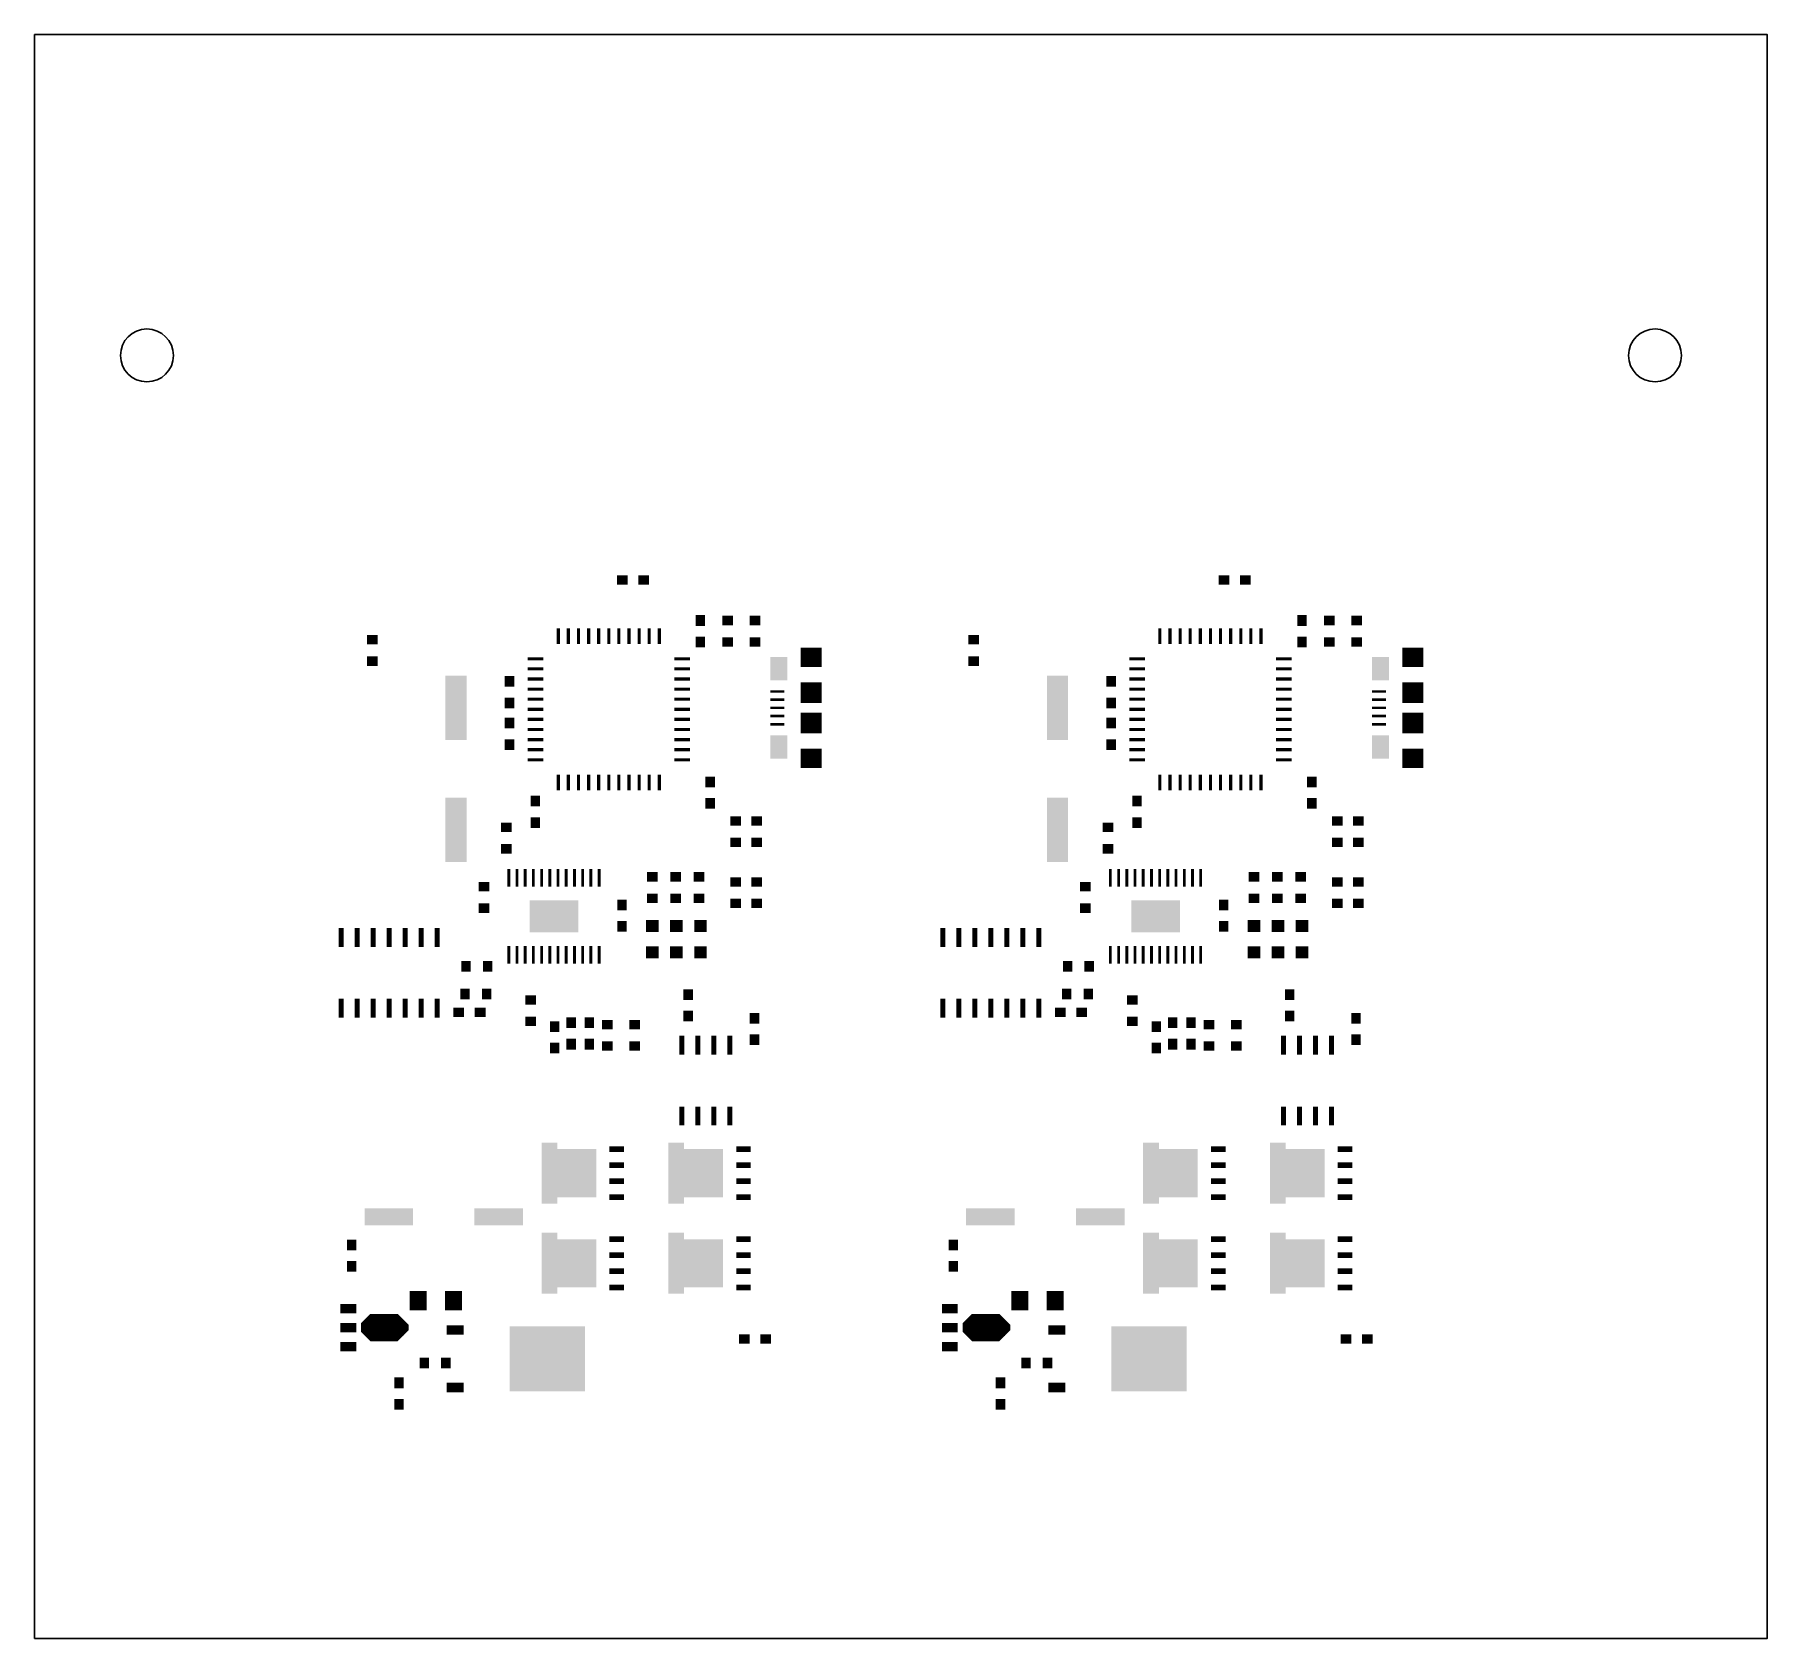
# Model space of a CAD drawing. Extents: x 3.94 to 9.34, y 0.31 to 5.31.
import ezdxf

# ---------------------------------------------------------------- set-up
doc = ezdxf.new("R2010")
doc.units = 0
doc.header["$MEASUREMENT"] = 0
doc.layers.get('0').update_dxf_attribs({"linetype": 'CONTINUOUS'})
doc.layers.add('31', color=251, linetype='CONTINUOUS')

# ---------------------------------------------------------------- blocks, each defined once
blk = doc.blocks.new('RECT')
blk.add_solid([(-0.5, -0.5), (0.5, -0.5), (-0.5, 0.5), (0.5, 0.5)])

msp = doc.modelspace()

# ---------------------------------------------------------------- linework, layer by layer
msp.add_lwpolyline([(3.9399, 0.3086), (9.3399, 0.3086), (9.3399, 5.3086), (3.9399, 5.3086)], close=True)
for centre in [(4.2899, 4.3086), (8.9899, 4.3086)]:
    msp.add_circle(centre, 0.0825)
at = {"layer": '31'}
for p, q in [((4.96, 1.2912), (4.986, 1.3172)), ((4.966, 1.2972), (4.966, 1.2582)), ((4.971, 1.3022), (4.971, 1.2532)), ((4.976, 1.3072), (4.976, 1.2482)), ((4.981, 1.3122), (4.981, 1.2432)), ((4.986, 1.3172), (5.072, 1.3172)), ((4.986, 1.3172), (4.986, 1.2382)), ((4.991, 1.3172), (4.991, 1.2372)), ((4.996, 1.3172), (4.996, 1.2372)), ((5.001, 1.3172), (5.001, 1.2372)), ((5.006, 1.3172), (5.006, 1.2372)), ((5.011, 1.3172), (5.011, 1.2372)), ((5.016, 1.3172), (5.016, 1.2372)), ((5.021, 1.3172), (5.021, 1.2372)), ((5.026, 1.3172), (5.026, 1.2372)), ((5.031, 1.3172), (5.031, 1.2372)), ((5.036, 1.3172), (5.036, 1.2372)), ((5.041, 1.3172), (5.041, 1.2372)), ((5.046, 1.3172), (5.046, 1.2372)), ((5.051, 1.3172), (5.051, 1.2372)), ((5.056, 1.3172), (5.056, 1.2372)), ((5.061, 1.3172), (5.061, 1.2372)), ((5.066, 1.3172), (5.066, 1.2372)), ((5.071, 1.3172), (5.071, 1.2372)), ((5.072, 1.3172), (5.103, 1.2862)), ((5.076, 1.3132), (5.076, 1.2422)), ((5.081, 1.3082), (5.081, 1.2472)), ((5.086, 1.3032), (5.086, 1.2522)), ((5.091, 1.2982), (5.091, 1.2572)), ((6.835, 1.2912), (6.861, 1.3172)), ((6.841, 1.2972), (6.841, 1.2582)), ((6.846, 1.3022), (6.846, 1.2532)), ((6.851, 1.3072), (6.851, 1.2482)), ((6.856, 1.3122), (6.856, 1.2432)), ((6.861, 1.3172), (6.947, 1.3172)), ((6.861, 1.3172), (6.861, 1.2382)), ((6.866, 1.3172), (6.866, 1.2372)), ((6.871, 1.3172), (6.871, 1.2372)), ((6.876, 1.3172), (6.876, 1.2372)), ((6.881, 1.3172), (6.881, 1.2372)), ((6.886, 1.3172), (6.886, 1.2372)), ((6.891, 1.3172), (6.891, 1.2372)), ((6.896, 1.3172), (6.896, 1.2372)), ((6.901, 1.3172), (6.901, 1.2372)), ((6.906, 1.3172), (6.906, 1.2372)), ((6.911, 1.3172), (6.911, 1.2372)), ((6.916, 1.3172), (6.916, 1.2372)), ((6.921, 1.3172), (6.921, 1.2372)), ((6.926, 1.3172), (6.926, 1.2372)), ((6.931, 1.3172), (6.931, 1.2372)), ((6.936, 1.3172), (6.936, 1.2372)), ((6.941, 1.3172), (6.941, 1.2372)), ((6.946, 1.3172), (6.946, 1.2372)), ((6.947, 1.3172), (6.978, 1.2862)), ((6.951, 1.3132), (6.951, 1.2422)), ((6.956, 1.3082), (6.956, 1.2472)), ((6.961, 1.3032), (6.961, 1.2522)), ((6.966, 1.2982), (6.966, 1.2572)), ((4.96, 1.2642), (4.96, 1.2912)), ((4.987, 1.2372), (4.96, 1.2642)), ((4.961, 1.2922), (4.961, 1.2632)), ((5.103, 1.2692), (5.071, 1.2372)), ((5.096, 1.2932), (5.096, 1.2622)), ((5.101, 1.2882), (5.101, 1.2672)), ((5.103, 1.2862), (5.103, 1.2692)), ((6.835, 1.2642), (6.835, 1.2912)), ((6.862, 1.2372), (6.835, 1.2642)), ((6.836, 1.2922), (6.836, 1.2632)), ((6.978, 1.2692), (6.946, 1.2372)), ((6.971, 1.2932), (6.971, 1.2622)), ((6.976, 1.2882), (6.976, 1.2672)), ((6.978, 1.2862), (6.978, 1.2692)), ((5.071, 1.2372), (4.987, 1.2372)), ((6.946, 1.2372), (6.862, 1.2372))]:
    msp.add_line(p, q, dxfattribs=at)

# ---------------------------------------------------------------- block references
for p, xscale, yscale in [((5.7715, 3.6086), 0.033307, 0.02937), ((5.8384, 3.6086), 0.033307, 0.02937), ((7.6465, 3.6086), 0.033307, 0.02937), ((7.7134, 3.6086), 0.033307, 0.02937), ((5.2845, 2.4036), 0.02937, 0.033307), ((5.3514, 2.4036), 0.02937, 0.033307), ((7.1595, 2.4036), 0.02937, 0.033307), ((7.2264, 2.4036), 0.02937, 0.033307), ((5.2615, 2.2606), 0.033307, 0.02937), ((5.3284, 2.2606), 0.033307, 0.02937), ((7.1365, 2.2606), 0.033307, 0.02937), ((7.2034, 2.2606), 0.033307, 0.02937), ((5.0437, 1.6226), 0.151417, 0.052992), ((5.3862, 1.6226), 0.151417, 0.052992), ((6.9187, 1.6226), 0.151417, 0.052992), ((7.2612, 1.6226), 0.151417, 0.052992), ((4.9175, 1.3363), 0.049055, 0.02937), ((5.1348, 1.3616), 0.052992, 0.060866), ((5.2451, 1.3616), 0.052992, 0.060866), ((6.7925, 1.3363), 0.049055, 0.02937), ((7.0098, 1.3616), 0.052992, 0.060866), ((7.1201, 1.3616), 0.052992, 0.060866), ((4.9175, 1.2772), 0.049055, 0.02937), ((6.1515, 1.2416), 0.033307, 0.02937), ((6.2184, 1.2416), 0.033307, 0.02937), ((6.7925, 1.2772), 0.049055, 0.02937), ((8.0265, 1.2416), 0.033307, 0.02937), ((8.0934, 1.2416), 0.033307, 0.02937), ((4.9175, 1.2182), 0.049055, 0.02937), ((6.7925, 1.2182), 0.049055, 0.02937), ((5.1546, 1.1673), 0.02937, 0.033307), ((5.2215, 1.1673), 0.02937, 0.033307), ((7.0296, 1.1673), 0.02937, 0.033307), ((7.0965, 1.1673), 0.02937, 0.033307)]:
    msp.add_blockref('RECT', p, dxfattribs=dict(at, xscale=xscale, yscale=yscale))
for p, xscale, yscale, rotation in [((5.5718, 3.4335), 0.049055, 0.009843000000000001, 270), ((5.6033, 3.4335), 0.049055, 0.009843000000000001, 270), ((5.6348, 3.4335), 0.049055, 0.009843000000000001, 270), ((5.6663, 3.4335), 0.049055, 0.009843000000000001, 270), ((5.6978, 3.4335), 0.049055, 0.009843000000000001, 270), ((5.7293, 3.4335), 0.049055, 0.009843000000000001, 270), ((5.7608, 3.4335), 0.049055, 0.009843000000000001, 270), ((5.7923, 3.4335), 0.049055, 0.009843000000000001, 270), ((5.8238, 3.4335), 0.049055, 0.009843000000000001, 270), ((5.8553, 3.4335), 0.049055, 0.009843000000000001, 270), ((5.8868, 3.4335), 0.049055, 0.009843000000000001, 270), ((6.0149, 3.4821), 0.033307, 0.02937, 90), ((6.0999, 3.4821), 0.02937, 0.033307, 90), ((6.1849, 3.4821), 0.02937, 0.033307, 90), ((7.4468, 3.4335), 0.049055, 0.009843000000000001, 270), ((7.4783, 3.4335), 0.049055, 0.009843000000000001, 270), ((7.5098, 3.4335), 0.049055, 0.009843000000000001, 270), ((7.5413, 3.4335), 0.049055, 0.009843000000000001, 270), ((7.5728, 3.4335), 0.049055, 0.009843000000000001, 270), ((7.6043, 3.4335), 0.049055, 0.009843000000000001, 270), ((7.6358, 3.4335), 0.049055, 0.009843000000000001, 270), ((7.6673, 3.4335), 0.049055, 0.009843000000000001, 270), ((7.6988, 3.4335), 0.049055, 0.009843000000000001, 270), ((7.7303, 3.4335), 0.049055, 0.009843000000000001, 270), ((7.7618, 3.4335), 0.049055, 0.009843000000000001, 270), ((7.8899, 3.4821), 0.033307, 0.02937, 90), ((7.9749, 3.4821), 0.02937, 0.033307, 90), ((8.0599, 3.4821), 0.02937, 0.033307, 90), ((4.9919, 3.4221), 0.02937, 0.033307, 90), ((6.0149, 3.4152), 0.033307, 0.02937, 90), ((6.0999, 3.4152), 0.02937, 0.033307, 90), ((6.1849, 3.4152), 0.02937, 0.033307, 90), ((6.8669, 3.4221), 0.02937, 0.033307, 90), ((7.8899, 3.4152), 0.033307, 0.02937, 90), ((7.9749, 3.4152), 0.02937, 0.033307, 90), ((8.0599, 3.4152), 0.02937, 0.033307, 90), ((4.9919, 3.3552), 0.02937, 0.033307, 90), ((5.501, 3.3627), 0.009843000000000001, 0.049055, 270), ((5.9577, 3.3627), 0.009843000000000001, 0.049055, 270), ((6.2595, 3.3317), 0.07267699999999999, 0.052992, 90), ((6.3599, 3.3671), 0.060866, 0.064803, 90), ((6.8669, 3.3552), 0.02937, 0.033307, 90), ((7.376, 3.3627), 0.009843000000000001, 0.049055, 270), ((7.8327, 3.3627), 0.009843000000000001, 0.049055, 270), ((8.1345, 3.3317), 0.07267699999999999, 0.052992, 90), ((8.2349, 3.3671), 0.060866, 0.064803, 90), ((5.2529, 3.2096), 0.2, 0.066, 270), ((5.4199, 3.2921), 0.033307, 0.02937, 270), ((5.501, 3.3312), 0.009843000000000001, 0.049055, 270), ((5.501, 3.2997), 0.009843000000000001, 0.049055, 270), ((5.9577, 3.3312), 0.009843000000000001, 0.049055, 270), ((5.9577, 3.2997), 0.009843000000000001, 0.049055, 270), ((7.1279, 3.2096), 0.2, 0.066, 270), ((7.2949, 3.2921), 0.033307, 0.02937, 270), ((7.376, 3.3312), 0.009843000000000001, 0.049055, 270), ((7.376, 3.2997), 0.009843000000000001, 0.049055, 270), ((7.8327, 3.3312), 0.009843000000000001, 0.049055, 270), ((7.8327, 3.2997), 0.009843000000000001, 0.049055, 270), ((5.4199, 3.2252), 0.033307, 0.02937, 270), ((5.501, 3.2682), 0.009843000000000001, 0.049055, 270), ((5.501, 3.2367), 0.009843000000000001, 0.049055, 270), ((5.9577, 3.2682), 0.009843000000000001, 0.049055, 270), ((5.9577, 3.2367), 0.009843000000000001, 0.049055, 270), ((6.2546, 3.2608), 0.007873999999999999, 0.04315, 90), ((6.3599, 3.2569), 0.064803, 0.064803, 90), ((7.2949, 3.2252), 0.033307, 0.02937, 270), ((7.376, 3.2682), 0.009843000000000001, 0.049055, 270), ((7.376, 3.2367), 0.009843000000000001, 0.049055, 270), ((7.8327, 3.2682), 0.009843000000000001, 0.049055, 270), ((7.8327, 3.2367), 0.009843000000000001, 0.049055, 270), ((8.1296, 3.2608), 0.007873999999999999, 0.04315, 90), ((8.2349, 3.2569), 0.064803, 0.064803, 90), ((5.501, 3.2052), 0.009843000000000001, 0.049055, 270), ((5.9577, 3.2052), 0.009843000000000001, 0.049055, 270), ((6.2546, 3.2352), 0.007873999999999999, 0.04315, 90), ((6.2546, 3.2096), 0.007873999999999999, 0.04315, 90), ((6.2546, 3.1841), 0.007873999999999999, 0.04315, 90), ((6.3599, 3.1624), 0.064803, 0.064803, 90), ((7.376, 3.2052), 0.009843000000000001, 0.049055, 270), ((7.8327, 3.2052), 0.009843000000000001, 0.049055, 270), ((8.1296, 3.2352), 0.007873999999999999, 0.04315, 90), ((8.1296, 3.2096), 0.007873999999999999, 0.04315, 90), ((8.1296, 3.1841), 0.007873999999999999, 0.04315, 90), ((8.2349, 3.1624), 0.064803, 0.064803, 90), ((5.4199, 3.1621), 0.033307, 0.02937, 90), ((5.501, 3.1737), 0.009843000000000001, 0.049055, 270), ((5.501, 3.1422), 0.009843000000000001, 0.049055, 270), ((5.9577, 3.1737), 0.009843000000000001, 0.049055, 270), ((5.9577, 3.1422), 0.009843000000000001, 0.049055, 270), ((6.2546, 3.1585), 0.007873999999999999, 0.04315, 90), ((7.2949, 3.1621), 0.033307, 0.02937, 90), ((7.376, 3.1737), 0.009843000000000001, 0.049055, 270), ((7.376, 3.1422), 0.009843000000000001, 0.049055, 270), ((7.8327, 3.1737), 0.009843000000000001, 0.049055, 270), ((7.8327, 3.1422), 0.009843000000000001, 0.049055, 270), ((8.1296, 3.1585), 0.007873999999999999, 0.04315, 90), ((5.4199, 3.0952), 0.033307, 0.02937, 90), ((5.501, 3.1107), 0.009843000000000001, 0.049055, 270), ((5.501, 3.0792), 0.009843000000000001, 0.049055, 270), ((5.9577, 3.1107), 0.009843000000000001, 0.049055, 270), ((5.9577, 3.0792), 0.009843000000000001, 0.049055, 270), ((6.2595, 3.0876), 0.07267699999999999, 0.052992, 90), ((6.3599, 3.0522), 0.060866, 0.064803, 90), ((7.2949, 3.0952), 0.033307, 0.02937, 90), ((7.376, 3.1107), 0.009843000000000001, 0.049055, 270), ((7.376, 3.0792), 0.009843000000000001, 0.049055, 270), ((7.8327, 3.1107), 0.009843000000000001, 0.049055, 270), ((7.8327, 3.0792), 0.009843000000000001, 0.049055, 270), ((8.1345, 3.0876), 0.07267699999999999, 0.052992, 90), ((8.2349, 3.0522), 0.060866, 0.064803, 90), ((5.501, 3.0477), 0.009843000000000001, 0.049055, 270), ((5.9577, 3.0477), 0.009843000000000001, 0.049055, 270), ((7.376, 3.0477), 0.009843000000000001, 0.049055, 270), ((7.8327, 3.0477), 0.009843000000000001, 0.049055, 270), ((5.5718, 2.9768), 0.049055, 0.009843000000000001, 270), ((5.6033, 2.9768), 0.049055, 0.009843000000000001, 270), ((5.6348, 2.9768), 0.049055, 0.009843000000000001, 270), ((5.6663, 2.9768), 0.049055, 0.009843000000000001, 270), ((5.6978, 2.9768), 0.049055, 0.009843000000000001, 270), ((5.7293, 2.9768), 0.049055, 0.009843000000000001, 270), ((5.7608, 2.9768), 0.049055, 0.009843000000000001, 270), ((5.7923, 2.9768), 0.049055, 0.009843000000000001, 270), ((5.8238, 2.9768), 0.049055, 0.009843000000000001, 270), ((5.8553, 2.9768), 0.049055, 0.009843000000000001, 270), ((5.8868, 2.9768), 0.049055, 0.009843000000000001, 270), ((6.0452, 2.979), 0.033307, 0.02937, 90), ((7.4468, 2.9768), 0.049055, 0.009843000000000001, 270), ((7.4783, 2.9768), 0.049055, 0.009843000000000001, 270), ((7.5098, 2.9768), 0.049055, 0.009843000000000001, 270), ((7.5413, 2.9768), 0.049055, 0.009843000000000001, 270), ((7.5728, 2.9768), 0.049055, 0.009843000000000001, 270), ((7.6043, 2.9768), 0.049055, 0.009843000000000001, 270), ((7.6358, 2.9768), 0.049055, 0.009843000000000001, 270), ((7.6673, 2.9768), 0.049055, 0.009843000000000001, 270), ((7.6988, 2.9768), 0.049055, 0.009843000000000001, 270), ((7.7303, 2.9768), 0.049055, 0.009843000000000001, 270), ((7.7618, 2.9768), 0.049055, 0.009843000000000001, 270), ((7.9202, 2.979), 0.033307, 0.02937, 90), ((5.2529, 2.8296), 0.2, 0.066, 270), ((5.5006, 2.919), 0.033307, 0.02937, 90), ((6.0452, 2.9121), 0.033307, 0.02937, 90), ((7.1279, 2.8296), 0.2, 0.066, 270), ((7.3756, 2.919), 0.033307, 0.02937, 90), ((7.9202, 2.9121), 0.033307, 0.02937, 90), ((5.5006, 2.8521), 0.033307, 0.02937, 90), ((6.1249, 2.8571), 0.02937, 0.033307, 90), ((6.1899, 2.8571), 0.02937, 0.033307, 90), ((7.3756, 2.8521), 0.033307, 0.02937, 90), ((7.9999, 2.8571), 0.02937, 0.033307, 90), ((8.0649, 2.8571), 0.02937, 0.033307, 90), ((5.4099, 2.8371), 0.02937, 0.033307, 90), ((7.2849, 2.8371), 0.02937, 0.033307, 90), ((5.4099, 2.7702), 0.02937, 0.033307, 90), ((6.1249, 2.7902), 0.02937, 0.033307, 90), ((6.1899, 2.7902), 0.02937, 0.033307, 90), ((7.2849, 2.7702), 0.02937, 0.033307, 90), ((7.9999, 2.7902), 0.02937, 0.033307, 90), ((8.0649, 2.7902), 0.02937, 0.033307, 90), ((5.4175, 2.6801), 0.054961, 0.008858, 90), ((5.4431, 2.6801), 0.054961, 0.008858, 90), ((5.4687, 2.6801), 0.054961, 0.008858, 90), ((5.4943, 2.6801), 0.054961, 0.008858, 90), ((5.5199, 2.6801), 0.054961, 0.008858, 90), ((5.5455, 2.6801), 0.054961, 0.008858, 90), ((5.571, 2.6801), 0.054961, 0.008858, 90), ((5.5966, 2.6801), 0.054961, 0.008858, 90), ((5.6222, 2.6801), 0.054961, 0.008858, 90), ((5.6478, 2.6801), 0.054961, 0.008858, 90), ((5.6734, 2.6801), 0.054961, 0.008858, 90), ((5.699, 2.6801), 0.054961, 0.008858, 90), ((7.2925, 2.6801), 0.054961, 0.008858, 90), ((7.3181, 2.6801), 0.054961, 0.008858, 90), ((7.3437, 2.6801), 0.054961, 0.008858, 90), ((7.3693, 2.6801), 0.054961, 0.008858, 90), ((7.3949, 2.6801), 0.054961, 0.008858, 90), ((7.4205, 2.6801), 0.054961, 0.008858, 90), ((7.446, 2.6801), 0.054961, 0.008858, 90), ((7.4716, 2.6801), 0.054961, 0.008858, 90), ((7.4972, 2.6801), 0.054961, 0.008858, 90), ((7.5228, 2.6801), 0.054961, 0.008858, 90), ((7.5484, 2.6801), 0.054961, 0.008858, 90), ((7.574, 2.6801), 0.054961, 0.008858, 90), ((5.3399, 2.6521), 0.02937, 0.033307, 90), ((5.8653, 2.683), 0.02937, 0.033307, 90), ((5.9377, 2.683), 0.02937, 0.033307, 270), ((6.0101, 2.683), 0.02937, 0.033307, 270), ((6.1249, 2.6671), 0.02937, 0.033307, 270), ((6.1899, 2.6671), 0.02937, 0.033307, 270), ((7.2149, 2.6521), 0.02937, 0.033307, 90), ((7.7403, 2.683), 0.02937, 0.033307, 90), ((7.8127, 2.683), 0.02937, 0.033307, 270), ((7.8851, 2.683), 0.02937, 0.033307, 270), ((7.9999, 2.6671), 0.02937, 0.033307, 270), ((8.0649, 2.6671), 0.02937, 0.033307, 270), ((5.3399, 2.5852), 0.02937, 0.033307, 90), ((5.5583, 2.56), 0.1, 0.152, 90), ((5.7708, 2.5952), 0.033307, 0.02937, 90), ((5.8653, 2.6161), 0.02937, 0.033307, 90), ((5.9377, 2.6161), 0.02937, 0.033307, 270), ((6.0101, 2.6161), 0.02937, 0.033307, 270), ((6.1249, 2.6002), 0.02937, 0.033307, 270), ((6.1899, 2.6002), 0.02937, 0.033307, 270), ((7.2149, 2.5852), 0.02937, 0.033307, 90), ((7.4333, 2.56), 0.1, 0.152, 90), ((7.6458, 2.5952), 0.033307, 0.02937, 90), ((7.7403, 2.6161), 0.02937, 0.033307, 90), ((7.8127, 2.6161), 0.02937, 0.033307, 270), ((7.8851, 2.6161), 0.02937, 0.033307, 270), ((7.9999, 2.6002), 0.02937, 0.033307, 270), ((8.0649, 2.6002), 0.02937, 0.033307, 270), ((5.7708, 2.5283), 0.033307, 0.02937, 90), ((5.8649, 2.5296), 0.03700000000000001, 0.039, 270), ((5.9399, 2.5296), 0.03700000000000001, 0.039, 270), ((6.0149, 2.5296), 0.03700000000000001, 0.039, 270), ((7.6458, 2.5283), 0.033307, 0.02937, 90), ((7.7399, 2.5296), 0.03700000000000001, 0.039, 270), ((7.8149, 2.5296), 0.03700000000000001, 0.039, 270), ((7.8899, 2.5296), 0.03700000000000001, 0.039, 270), ((4.8949, 2.4939), 0.058898, 0.015591, 270), ((4.9449, 2.4939), 0.058898, 0.015591, 270), ((4.9949, 2.4939), 0.058898, 0.015591, 270), ((5.0449, 2.4939), 0.058898, 0.015591, 270), ((5.0949, 2.4939), 0.058898, 0.015591, 270), ((5.1449, 2.4939), 0.058898, 0.015591, 270), ((5.1949, 2.4939), 0.058898, 0.015591, 270), ((6.7699, 2.4939), 0.058898, 0.015591, 270), ((6.8199, 2.4939), 0.058898, 0.015591, 270), ((6.8699, 2.4939), 0.058898, 0.015591, 270), ((6.9199, 2.4939), 0.058898, 0.015591, 270), ((6.9699, 2.4939), 0.058898, 0.015591, 270), ((7.0199, 2.4939), 0.058898, 0.015591, 270), ((7.0699, 2.4939), 0.058898, 0.015591, 270), ((5.4175, 2.4399), 0.054961, 0.008858, 90), ((5.4431, 2.4399), 0.054961, 0.008858, 90), ((5.4687, 2.4399), 0.054961, 0.008858, 90), ((5.4943, 2.4399), 0.054961, 0.008858, 90), ((5.5199, 2.4399), 0.054961, 0.008858, 90), ((5.5455, 2.4399), 0.054961, 0.008858, 90), ((5.571, 2.4399), 0.054961, 0.008858, 90), ((5.5966, 2.4399), 0.054961, 0.008858, 90), ((5.6222, 2.4399), 0.054961, 0.008858, 90), ((5.6478, 2.4399), 0.054961, 0.008858, 90), ((5.6734, 2.4399), 0.054961, 0.008858, 90), ((5.699, 2.4399), 0.054961, 0.008858, 90), ((5.8649, 2.4476), 0.03700000000000001, 0.039, 270), ((5.9399, 2.4476), 0.03700000000000001, 0.039, 270), ((6.0149, 2.4476), 0.03700000000000001, 0.039, 270), ((7.2925, 2.4399), 0.054961, 0.008858, 90), ((7.3181, 2.4399), 0.054961, 0.008858, 90), ((7.3437, 2.4399), 0.054961, 0.008858, 90), ((7.3693, 2.4399), 0.054961, 0.008858, 90), ((7.3949, 2.4399), 0.054961, 0.008858, 90), ((7.4205, 2.4399), 0.054961, 0.008858, 90), ((7.446, 2.4399), 0.054961, 0.008858, 90), ((7.4716, 2.4399), 0.054961, 0.008858, 90), ((7.4972, 2.4399), 0.054961, 0.008858, 90), ((7.5228, 2.4399), 0.054961, 0.008858, 90), ((7.5484, 2.4399), 0.054961, 0.008858, 90), ((7.574, 2.4399), 0.054961, 0.008858, 90), ((7.7399, 2.4476), 0.03700000000000001, 0.039, 270), ((7.8149, 2.4476), 0.03700000000000001, 0.039, 270), ((7.8899, 2.4476), 0.03700000000000001, 0.039, 270), ((5.2815, 2.3176), 0.02937, 0.033307, 180), ((5.3484, 2.3176), 0.02937, 0.033307, 180), ((5.9766, 2.3158), 0.033307, 0.02937, 90), ((7.1565, 2.3176), 0.02937, 0.033307, 180), ((7.2234, 2.3176), 0.02937, 0.033307, 180), ((7.8516, 2.3158), 0.033307, 0.02937, 90), ((4.8949, 2.2734), 0.058898, 0.015591, 270), ((4.9449, 2.2734), 0.058898, 0.015591, 270), ((4.9949, 2.2734), 0.058898, 0.015591, 270), ((5.0449, 2.2734), 0.058898, 0.015591, 270), ((5.0949, 2.2734), 0.058898, 0.015591, 270), ((5.1449, 2.2734), 0.058898, 0.015591, 270), ((5.1949, 2.2734), 0.058898, 0.015591, 270), ((5.4859, 2.2991), 0.02937, 0.033307, 270), ((6.7699, 2.2734), 0.058898, 0.015591, 270), ((6.8199, 2.2734), 0.058898, 0.015591, 270), ((6.8699, 2.2734), 0.058898, 0.015591, 270), ((6.9199, 2.2734), 0.058898, 0.015591, 270), ((6.9699, 2.2734), 0.058898, 0.015591, 270), ((7.0199, 2.2734), 0.058898, 0.015591, 270), ((7.0699, 2.2734), 0.058898, 0.015591, 270), ((7.3609, 2.2991), 0.02937, 0.033307, 270), ((5.4859, 2.2322), 0.02937, 0.033307, 270), ((5.5609, 2.2161), 0.033307, 0.02937, 90), ((5.6119, 2.2281), 0.033307, 0.02937, 270), ((5.6689, 2.2281), 0.033307, 0.02937, 270), ((5.7249, 2.2221), 0.02937, 0.033307, 270), ((5.8099, 2.2221), 0.02937, 0.033307, 270), ((5.9766, 2.2488), 0.033307, 0.02937, 90), ((6.1833, 2.242), 0.033307, 0.02937, 90), ((7.3609, 2.2322), 0.02937, 0.033307, 270), ((7.4359, 2.2161), 0.033307, 0.02937, 90), ((7.4869, 2.2281), 0.033307, 0.02937, 270), ((7.5439, 2.2281), 0.033307, 0.02937, 270), ((7.5999, 2.2221), 0.02937, 0.033307, 270), ((7.6849, 2.2221), 0.02937, 0.033307, 270), ((7.8516, 2.2488), 0.033307, 0.02937, 90), ((8.0583, 2.242), 0.033307, 0.02937, 90), ((5.5609, 2.1492), 0.033307, 0.02937, 90), ((5.6119, 2.1612), 0.033307, 0.02937, 270), ((5.6689, 2.1612), 0.033307, 0.02937, 270), ((5.7249, 2.1552), 0.02937, 0.033307, 270), ((5.8099, 2.1552), 0.02937, 0.033307, 270), ((5.9567, 2.1578), 0.058898, 0.015591, 90), ((6.0067, 2.1578), 0.058898, 0.015591, 90), ((6.0567, 2.1578), 0.058898, 0.015591, 90), ((6.1067, 2.1578), 0.058898, 0.015591, 90), ((6.1833, 2.1751), 0.033307, 0.02937, 90), ((7.4359, 2.1492), 0.033307, 0.02937, 90), ((7.4869, 2.1612), 0.033307, 0.02937, 270), ((7.5439, 2.1612), 0.033307, 0.02937, 270), ((7.5999, 2.1552), 0.02937, 0.033307, 270), ((7.6849, 2.1552), 0.02937, 0.033307, 270), ((7.8317, 2.1578), 0.058898, 0.015591, 90), ((7.8817, 2.1578), 0.058898, 0.015591, 90), ((7.9317, 2.1578), 0.058898, 0.015591, 90), ((7.9817, 2.1578), 0.058898, 0.015591, 90), ((8.0583, 2.1751), 0.033307, 0.02937, 90), ((5.9567, 1.9373), 0.058898, 0.015591, 90), ((6.0067, 1.9373), 0.058898, 0.015591, 90), ((6.0567, 1.9373), 0.058898, 0.015591, 90), ((6.1067, 1.9373), 0.058898, 0.015591, 90), ((7.8317, 1.9373), 0.058898, 0.015591, 90), ((7.8817, 1.9373), 0.058898, 0.015591, 90), ((7.9317, 1.9373), 0.058898, 0.015591, 90), ((7.9817, 1.9373), 0.058898, 0.015591, 90), ((5.5442, 1.7591), 0.190472, 0.049291, 90), ((5.7539, 1.8339), 0.017559, 0.045118, 90), ((5.9391, 1.7591), 0.190472, 0.049291, 90), ((6.1488, 1.8339), 0.017559, 0.045118, 90), ((7.4192, 1.7591), 0.190472, 0.049291, 90), ((7.6289, 1.8339), 0.017559, 0.045118, 90), ((7.8141, 1.7591), 0.190472, 0.049291, 90), ((8.0238, 1.8339), 0.017559, 0.045118, 90), ((5.6289, 1.7589), 0.15, 0.122047, 90), ((5.7539, 1.7839), 0.017559, 0.045118, 90), ((6.0238, 1.7589), 0.15, 0.122047, 90), ((6.1488, 1.7839), 0.017559, 0.045118, 90), ((7.5039, 1.7589), 0.15, 0.122047, 90), ((7.6289, 1.7839), 0.017559, 0.045118, 90), ((7.8988, 1.7589), 0.15, 0.122047, 90), ((8.0238, 1.7839), 0.017559, 0.045118, 90), ((5.7539, 1.7339), 0.017559, 0.045118, 90), ((6.1488, 1.7339), 0.017559, 0.045118, 90), ((7.6289, 1.7339), 0.017559, 0.045118, 90), ((8.0238, 1.7339), 0.017559, 0.045118, 90), ((5.7539, 1.6839), 0.017559, 0.045118, 90), ((6.1488, 1.6839), 0.017559, 0.045118, 90), ((7.6289, 1.6839), 0.017559, 0.045118, 90), ((8.0238, 1.6839), 0.017559, 0.045118, 90), ((5.5442, 1.4782), 0.190472, 0.049291, 90), ((5.9391, 1.4782), 0.190472, 0.049291, 90), ((7.4192, 1.4782), 0.190472, 0.049291, 90), ((7.8141, 1.4782), 0.190472, 0.049291, 90), ((4.9278, 1.5352), 0.033307, 0.02937, 90), ((5.6289, 1.478), 0.15, 0.122047, 90), ((5.7539, 1.553), 0.017559, 0.045118, 90), ((6.0238, 1.478), 0.15, 0.122047, 90), ((6.1488, 1.553), 0.017559, 0.045118, 90), ((6.8028, 1.5352), 0.033307, 0.02937, 90), ((7.5039, 1.478), 0.15, 0.122047, 90), ((7.6289, 1.553), 0.017559, 0.045118, 90), ((7.8988, 1.478), 0.15, 0.122047, 90), ((8.0238, 1.553), 0.017559, 0.045118, 90), ((4.9278, 1.4683), 0.033307, 0.02937, 90), ((5.7539, 1.503), 0.017559, 0.045118, 90), ((5.7539, 1.453), 0.017559, 0.045118, 90), ((6.1488, 1.503), 0.017559, 0.045118, 90), ((6.1488, 1.453), 0.017559, 0.045118, 90), ((6.8028, 1.4683), 0.033307, 0.02937, 90), ((7.6289, 1.503), 0.017559, 0.045118, 90), ((7.6289, 1.453), 0.017559, 0.045118, 90), ((8.0238, 1.503), 0.017559, 0.045118, 90), ((8.0238, 1.453), 0.017559, 0.045118, 90), ((5.7539, 1.403), 0.017559, 0.045118, 90), ((6.1488, 1.403), 0.017559, 0.045118, 90), ((7.6289, 1.403), 0.017559, 0.045118, 90), ((8.0238, 1.403), 0.017559, 0.045118, 90), ((5.2503, 1.2703), 0.02937, 0.052992, 270), ((5.5377, 1.1805), 0.202598, 0.234094, 270), ((7.1253, 1.2703), 0.02937, 0.052992, 270), ((7.4127, 1.1805), 0.202598, 0.234094, 270), ((5.0751, 1.1053), 0.033307, 0.02937, 90), ((5.2503, 1.0907), 0.02937, 0.052992, 270), ((6.9501, 1.1053), 0.033307, 0.02937, 90), ((7.1253, 1.0907), 0.02937, 0.052992, 270), ((5.0751, 1.0384), 0.033307, 0.02937, 90), ((6.9501, 1.0384), 0.033307, 0.02937, 90)]:
    msp.add_blockref('RECT', p, dxfattribs=dict(at, xscale=xscale, yscale=yscale, rotation=rotation))

doc.saveas('drawing.dxf')
